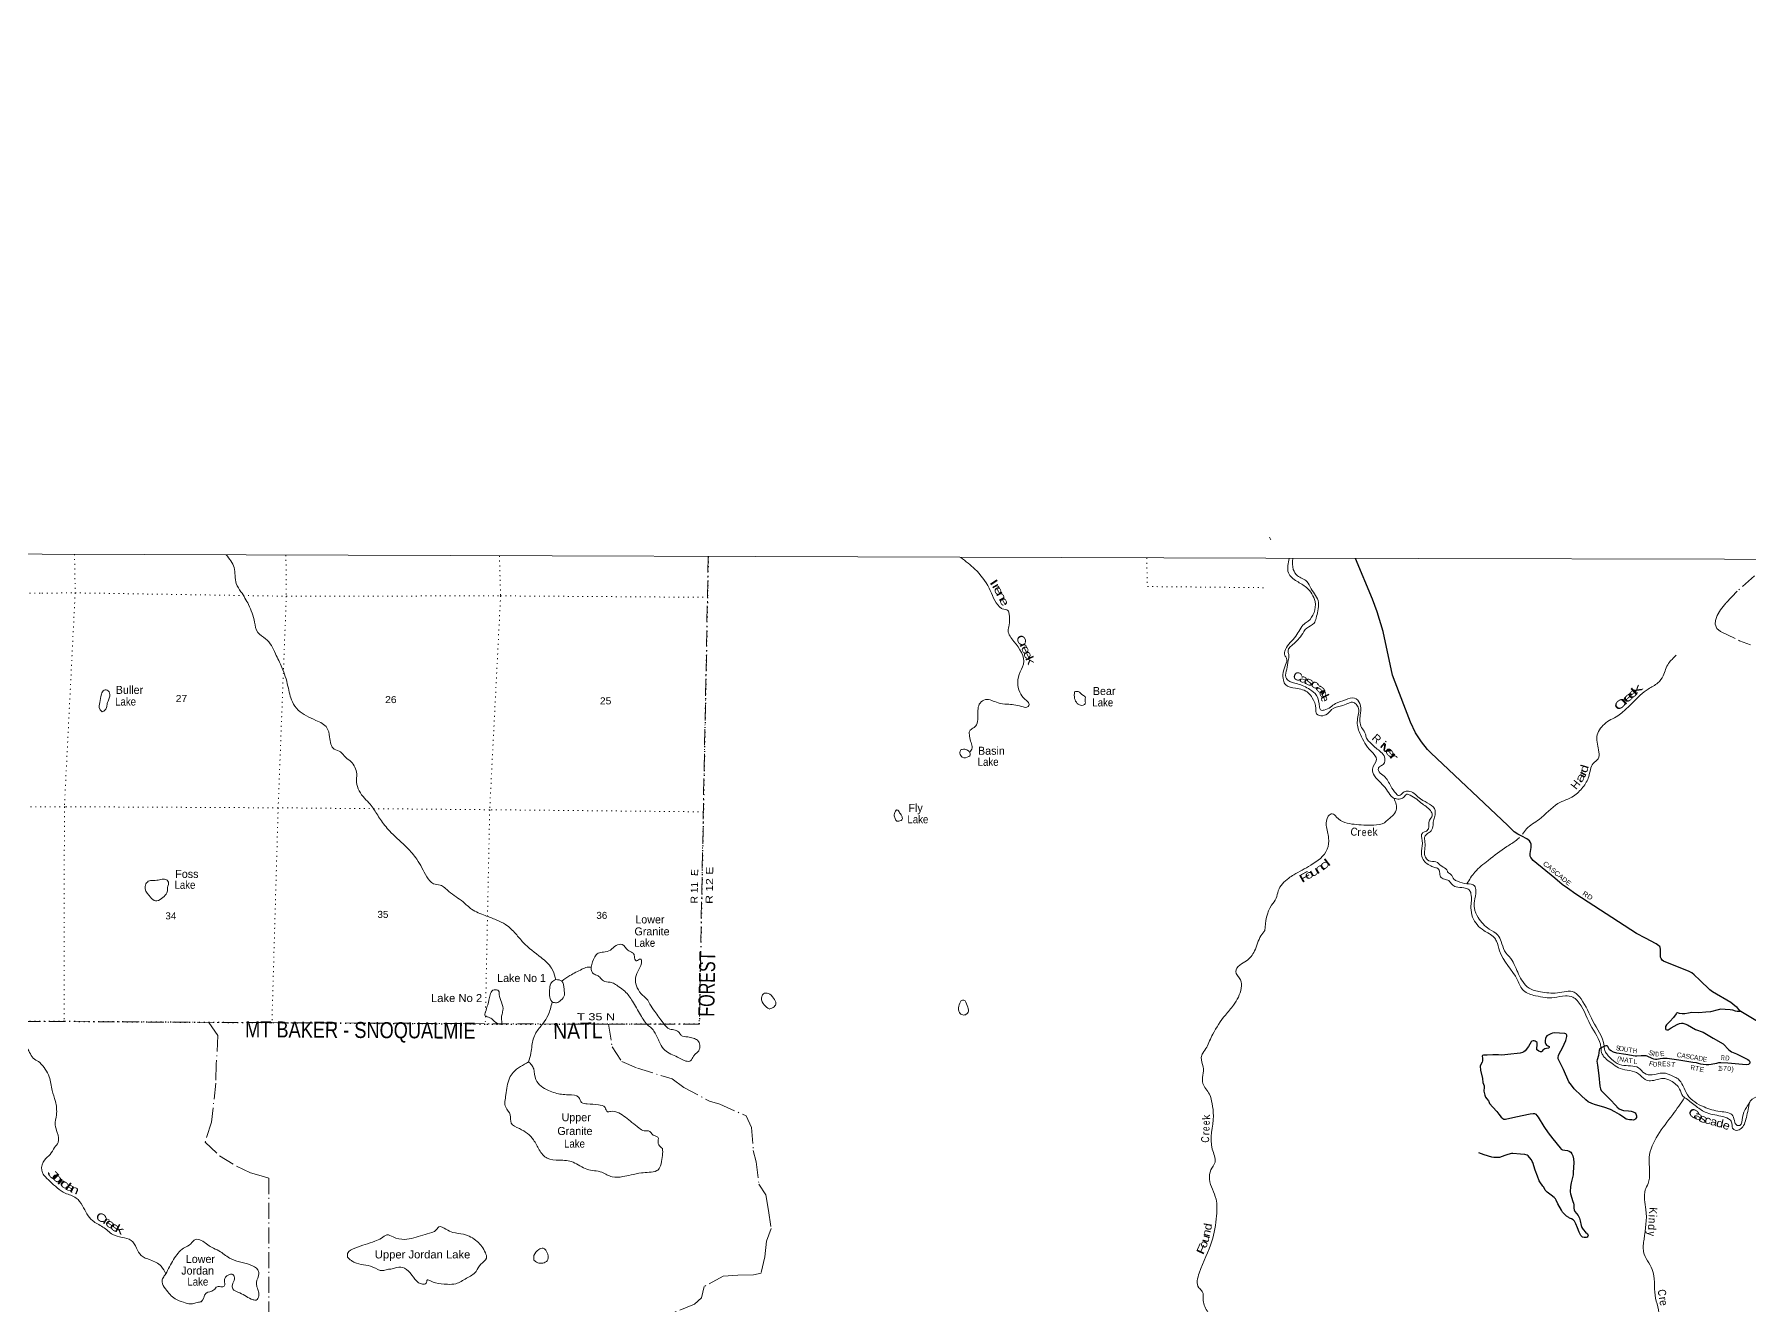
# Model space of a CAD drawing. Header units: feet. Extents: x -1048576 to 137166, y -268550 to 2097152.
# Drawn here: x -91916 to -49053, y 348852 to 380614 of the extents above; entities that cross this region are included whole.
import ezdxf
from ezdxf.enums import TextEntityAlignment as Align

# ---------------------------------------------------------------- set-up
doc = ezdxf.new("R2010")
doc.units = ezdxf.units.FT
doc.header["$LTSCALE"] = 80
doc.linetypes.add('DOT_DASHED', pattern=[7.7, 5, -1.2, 0.3, -1.2])
doc.linetypes.add('DOTTED', pattern=[1.5, 0.3, -1.2])
for name, color, linetype, lineweight in [('29', 7, 'Continuous', 25), ('31', 7, 'Continuous', 13), ('39', 7, 'Continuous', 13), ('4', 7, 'Continuous', 13), ('44', 7, 'DOT_DASHED', 13), ('6', 7, 'DOTTED', 25), ('7', 7, 'DOTTED', 13)]:
    doc.layers.add(name, color=color, linetype=linetype, lineweight=lineweight)
doc.layers.add('30', color=7, linetype='Continuous')
doc.layers.add('41', color=7, linetype='Continuous')

msp = doc.modelspace()

# ---------------------------------------------------------------- linework, layer by layer
at = {"layer": '29'}
for points in [[(-57693.32, 363860.56), (-57981.43, 364606.35), (-58214.32, 365696.17), (-58360.41, 366183.72), (-58477.38, 366499.46), (-58904.45, 367517.59)], [(-48128.82, 355517.73), (-49274.61, 356201.47), (-49311.46, 356235.06), (-49368.84, 356298.86), (-49421.97, 356345.64), (-49525.4, 356423.16), (-49978.75, 356692.24), (-50045.96, 356745.52), (-50302.7, 356983.4), (-50439.01, 357121.57), (-50502.59, 357167.49), (-50565.62, 357201.13), (-51203.66, 357459.62), (-51236.81, 357487.53), (-51262.32, 357523.68), (-51279.32, 357557.7), (-51285.54, 357589.37), (-51281.44, 357757.58), (-51290.18, 357801.41), (-51300.57, 357823.5), (-51319.69, 357842.64), (-51390.5, 357888.88), (-51660, 358029.92), (-51877.14, 358152.46), (-53398.35, 359133.39), (-53601.21, 359280.07), (-53742.32, 359375.78), (-53920.44, 359528.44), (-54462.36, 359976.12), (-54524.36, 360051.98), (-54537.11, 360086.01), (-54539.93, 360146.23), (-54510.65, 360299.5), (-54511.61, 360383.7), (-54528.61, 360426.23), (-54553.97, 360461.31), (-54622.12, 360511.29), (-54744.91, 360579.64), (-54847.38, 360630.37), (-54937.91, 360691.93), (-55100.35, 360846.42), (-57023.66, 362661.82), (-57104.25, 362744.02), (-57249.87, 362937.88), (-57401.77, 363160.8), (-57527.11, 363430.3), (-57693.32, 363860.56)], [(-49274.81, 356201.59), (-49362.77, 356199.99), (-49407.17, 356205.85), (-49476.91, 356234.44), (-49543.21, 356244.72), (-49666.2, 356250.83), (-49781.55, 356257.47), (-49810.29, 356253.36), (-49842.19, 356242.53), (-50031.62, 356194.27), (-50151.06, 356181.52), (-50323.2, 356171.62), (-50500.79, 356175.5), (-50579.94, 356163.99), (-50671.4, 356146.82), (-50740.19, 356143.04), (-50804.47, 356153.26), (-50855.18, 356167.15), (-50867.49, 356169.2), (-50879.35, 356160.07), (-50891, 356146.71), (-50959.34, 356051.31), (-51045.35, 355955.15), (-51133.18, 355865.11), (-51152.84, 355828.43), (-51159.54, 355801.33), (-51154.89, 355768.9), (-51145.01, 355752.34), (-51122.05, 355742.21), (-51090.68, 355746.5), (-51018.46, 355792.6), (-50867.49, 355875.65), (-50803.86, 355904.39), (-50758.7, 355910.54), (-50725.8, 355908.16)], [(-50723.85, 355906.07), (-50672.48, 355896.17), (-50606.79, 355867.43), (-50403.76, 355753.98), (-50216.21, 355685.11), (-49962.7, 355535.23), (-49714.9, 355395.65), (-49689.17, 355372.7), (-49595.94, 355268.43), (-49570.1, 355241.32), (-49505.43, 355196.72), (-49384.05, 355142.17), (-49145.47, 355029.16), (-49097.95, 355003.19), (-49068.4, 354978.1), (-49056.9, 354964.19), (-49052.79, 354945.71), (-49052.79, 354914.92), (-49065.11, 354890.29), (-49085.64, 354880.02), (-49141.06, 354871.81), (-49229.39, 354874.33), (-49595.88, 354906.72), (-49771.19, 354918.6), (-49832.87, 354916.98), (-49880.67, 354906.07), (-50017.04, 354874.23), (-50073.05, 354867.71), (-50144.47, 354868.36), (-50216.74, 354873.87), (-50277.15, 354886.92), (-50333.76, 354906.71), (-50383.13, 354918.73), (-50473.64, 354929.82), (-50821.17, 354985.82), (-51114.69, 355025.89), (-51179.53, 355029.88), (-51221.75, 355025.4), (-51288.73, 355015.5), (-51372.49, 355001.14), (-51410.44, 354999.34), (-51444.34, 355007.3), (-51492.28, 355028.33), (-51616.78, 355083.26), (-51641.41, 355091.47), (-51667.79, 355094.78), (-51713.26, 355097.63), (-51760.79, 355091.81), (-51875.43, 355085.31), (-51912.36, 355088.77), (-52149.47, 355124.93), (-52376.43, 355162.79), (-52456.38, 355187.96), (-52516.03, 355215.92), (-52552.86, 355245.44), (-52572.58, 355276.4), (-52599.28, 355323.77), (-52610.34, 355339.87), (-52628.8, 355346.98), (-52651.4, 355339.87), (-52712.98, 355315.23), (-52793.04, 355278.28), (-52807.2, 355266.01), (-52817.68, 355239.28), (-52828.72, 355105.07), (-52862.84, 354997.04), (-52869.75, 354964.98), (-52866.95, 354914.93), (-52858.73, 354863.61), (-52823.15, 354605.76), (-52799.75, 354338.24), (-52783.88, 354269.01), (-52764.31, 354231.33), (-52737.62, 354202.81), (-52567.82, 354025.4), (-52368.51, 353824.79)], [(-52368.58, 353822.77), (-52310.64, 353773.55), (-52254.13, 353742.18), (-52201.84, 353730.44), (-52077.27, 353716.09), (-52012.98, 353707.86), (-51962.95, 353692.09), (-51918.55, 353670.91), (-51895.97, 353646.28), (-51886.63, 353618.82), (-51881.6, 353597.01), (-51884.68, 353556.12), (-51904.18, 353523.11), (-51924.83, 353502.89), (-51953.45, 353490.26), (-51995.91, 353491.11), (-52060.19, 353496.42), (-52136.52, 353513.97), (-52175.15, 353533.37), (-52302.48, 353624.56), (-52421.49, 353697.6), (-52528.49, 353751.29), (-52698.22, 353809.47), (-52902.24, 353868.79), (-52996.28, 353900.83), (-53087.57, 353943.65), (-53150.25, 353993.21), (-53264.09, 354101.08), (-53440.13, 354272.63), (-53509.49, 354358.61), (-53569.65, 354446.67), (-53706.82, 354754.34), (-53814.75, 354970.11), (-53835.89, 355017.57), (-53840.24, 355053.81), (-53829.73, 355103.78), (-53810.85, 355147.81), (-53733.25, 355294.76), (-53648.31, 355479.87), (-53632.65, 355547.2), (-53624.44, 355580.04), (-53622.39, 355610.83), (-53627.19, 355628.7), (-53644.97, 355647.78), (-53670.77, 355654.4), (-53940.9, 355669.44), (-53981.58, 355660.69), (-54020.65, 355639.76), (-54092.33, 355609.81), (-54123.28, 355592.36), (-54140.15, 355568.96), (-54158.18, 355526.67), (-54161.33, 355478.73), (-54160.23, 355424.03), (-54146.13, 355389.31), (-54127.38, 355364.49), (-54099.2, 355343.3), (-54061.47, 355323.86), (-54059.64, 355300.86), (-54078.89, 355286.04), (-54127.38, 355280.33), (-54168.26, 355270.82), (-54197.18, 355253.64), (-54217.89, 355236.1), (-54236.19, 355208.49), (-54257.63, 355194.98), (-54277.24, 355194.12), (-54321.71, 355211.26), (-54353.2, 355233.12), (-54367.57, 355247.49), (-54372.35, 355267.5), (-54373.73, 355294.7), (-54363.47, 355352.08), (-54359.36, 355399.4), (-54365.09, 355424.88), (-54386.04, 355444.56), (-54410.48, 355456.7), (-54435.31, 355469.19), (-54464.61, 355468.6), (-54492.79, 355463.04), (-54513.97, 355441.95), (-54582.43, 355327.02), (-54666.89, 355216.66), (-54693.97, 355194.12), (-54728.87, 355175.64), (-54792.03, 355158.18), (-55098.14, 355123.89), (-55249.98, 355112.77), (-55328.52, 355119.42), (-55401.35, 355115.78), (-55467.92, 355117.99), (-55613.44, 355114.75), (-55706.51, 355109.76), (-55728.61, 355101.74), (-55735.56, 355086.47), (-55733.28, 355033.86), (-55727.22, 354973.03), (-55736.64, 354932.93), (-55770.67, 354881.52), (-55784.38, 354833.48), (-55775.51, 354736.19)], [(-55775.51, 354736.19), (-55731.87, 354530.64), (-55721.11, 354429.25), (-55691.66, 354343.4), (-55687.55, 354311.4), (-55692, 354212.06), (-55667.05, 354112.21), (-55650.6, 354065.06), (-55623.68, 354019.84), (-55580.81, 353970.63), (-55568.5, 353950.1), (-55552.07, 353906.99), (-55475.2, 353808.79), (-55367.74, 353700.14), (-55319.33, 353637.91), (-55265.26, 353563.37), (-55224.11, 353525.62), (-55192.83, 353512.85), (-55157.94, 353511.3), (-54897.56, 353567.31), (-54537.46, 353646.28), (-54466.52, 353654.03), (-54433.28, 353650.39), (-54398.53, 353633.58), (-54367.59, 353605.23), (-54336.19, 353564.83), (-54194.65, 353327.74), (-54090.82, 353170.71), (-53974.62, 353021.36), (-53788.22, 352796.92), (-53762.02, 352765.63), (-53727.36, 352744.38), (-53671.7, 352734.84), (-53604.64, 352730.2), (-53560.84, 352716.36), (-53525.36, 352685.13), (-53495.15, 352644.51), (-53471.76, 352596.45), (-53452.04, 352519.29), (-53445, 352429.86), (-53460.25, 352180.58), (-53466.41, 352125.15), (-53510.44, 351920.79), (-53527.99, 351827.5), (-53538.08, 351697.4), (-53534.15, 351644.8), (-53475.34, 351458.89), (-53456.14, 351410.77), (-53449.99, 351371.16), (-53446.63, 351290.21), (-53439.72, 351246.55), (-53423.16, 351206.58), (-53341.73, 351104.86), (-53308.34, 351039.22), (-53287.46, 350975.75), (-53263.26, 350853.7), (-53246.75, 350807.25), (-53214.03, 350755.07), (-53155.6, 350690.48), (-53106.64, 350644.4), (-53091.38, 350617.62), (-53098.95, 350589.65), (-53117.42, 350567.07), (-53142.06, 350552.7), (-53189.27, 350552.7), (-53226.34, 350567.55), (-53257.01, 350587.59), (-53273.41, 350609.53), (-53311.07, 350691.61), (-53351.95, 350798.05), (-53393.11, 350896.41), (-53433.56, 350965.31), (-53460.55, 350993.63), (-53505.41, 351020.74), (-53552.62, 351037.16), (-53575.74, 351052.01), (-53628.58, 351088.48), (-53675.79, 351133.65), (-53727.11, 351187.02), (-53759.39, 351237.96)], [(-53759.39, 351237.96), (-53847.01, 351396.47), (-53885.18, 351488.79), (-53905.44, 351521.68), (-53940.61, 351556.53), (-54017.41, 351616.33), (-54117.15, 351689.97), (-54137.51, 351709.24), (-54162.31, 351739.23), (-54200.58, 351816.41), (-54217.74, 351841.88), (-54299.85, 351942.46), (-54314.56, 351971.76), (-54355.04, 352090.3), (-54410.59, 352241.69), (-54473.12, 352425.63), (-54484.62, 352455.67), (-54507.19, 352494.68), (-54551.73, 352551.51), (-54587.25, 352595.26), (-54614.27, 352614.21), (-54667.31, 352628.11), (-54781.04, 352639.96), (-54968.39, 352654.27), (-55008.08, 352652.74), (-55096.36, 352632.21), (-55173.96, 352606.54), (-55300.78, 352558.21), (-55342.69, 352550.1), (-55443.28, 352552.15), (-55498.62, 352560.74), (-55684.55, 352617.44), (-55820.05, 352672.46)]]:
    msp.add_lwpolyline(points, dxfattribs=at)
at = {"layer": '31'}
msp.add_line((-61019.49, 367988.58), (-61050.95, 368049.07), dxfattribs=at)
msp.add_line((-61019.49, 367988.58), (-61050.95, 368049.07), dxfattribs=at)
at = {"layer": '39'}
for points in [[(-139726.18, 284721.75), (-139786.61, 284683.23), (-139865.18, 284636.58), (-139935.68, 284589.96), (-139981.99, 284555.51), (-140024.23, 284506.92), (-140030.24, 284490.75), (-140030.24, 284490.75), (-140086.75, 284492.64)], [(-101440.2, 367671.27), (-101388.28, 367479.93), (-101187.73, 367166.9), (-101076.9, 366922.23), (-100805, 366642.3), (-100717.37, 366456.69), (-100671.35, 366318.35), (-100530.63, 366162.12), (-100424.03, 365907.41), (-100239.75, 365588.61), (-100125.85, 365178.05), (-100165.92, 364748.02), (-100056.52, 364648.98), (-99893.69, 364261.8), (-99619.85, 363864.55), (-99310.32, 363541.47), (-99264.21, 363182.69), (-99333.67, 362916.99), (-99311.07, 362712.33), (-99123.88, 362555.27), (-98763.18, 362492.15), (-98241.49, 362276.49), (-98119.51, 362090.26), (-98087.99, 361931.95), (-98150.52, 361714.66), (-98128.23, 361605.06), (-97912.84, 361330.19), (-97563.82, 361067.07), (-97315.31, 360947.33), (-97135.31, 360727.7), (-96782.83, 360207.69), (-96439.51, 359964.9), (-95897.66, 359633.6), (-95684.25, 359360.79), (-95223.28, 358915.67), (-94736.56, 358666.26), (-94481.37, 358580.77), (-94131.16, 358046.64), (-93996.88, 357870.31), (-93892.07, 357741.01), (-93789.47, 357488.4), (-93612.49, 357325.45), (-93336.22, 357063.64), (-92955.96, 356514.82), (-92666.28, 356099.07), (-92455.6, 355674.64), (-92295, 355499.85), (-92100.6, 355294.12), (-91911.66, 355009.62), (-91776.8, 354931.02)], [(-87120.15, 367611.16), (-86925.7, 367293.77), (-86868.66, 366891.16), (-86752.28, 366688.45), (-86563.63, 366366.14), (-86413.8, 365930.77), (-86334, 365669.59), (-86136.63, 365515.05), (-85889.61, 365139.91), (-85729.33, 364795.48), (-85579.6, 364331.8), (-85467.99, 363939.06), (-85321.32, 363732.18), (-84877.91, 363473.44), (-84603.88, 363292.29), (-84540.13, 363059.49), (-84420.1, 362753.65), (-84264.82, 362686.24), (-84142.11, 362552.25), (-84001.14, 362440.43), (-83860.88, 362140.57), (-83863.71, 361930.3), (-83663.25, 361527.06), (-83524.43, 361380.87), (-83423.96, 361242.94), (-83243.22, 360965.14), (-82999.94, 360668.87), (-82603.43, 360293.07), (-82358.1, 360004.88), (-82107.27, 359567.04), (-81940.28, 359392.42), (-81776.78, 359359.35), (-81557.22, 359198.65), (-81200.67, 358938.28), (-80989.26, 358757.4), (-80648.48, 358600.21), (-80374.18, 358489.82), (-80140.3, 358373.54), (-79886.67, 358141.93), (-79697.62, 357924.75), (-79252.64, 357548.74), (-78989.03, 357282.71), (-78899.03, 357047.77), (-78883.08, 356995.6)], [(-68764.3, 367545.88), (-68412.36, 367250.8), (-68058.64, 366778.14), (-67795.82, 366307.9), (-67733.37, 366263.14), (-67586.09, 366218.01), (-67560.14, 366135), (-67557.18, 365853.94), (-67581.97, 365710.49), (-67437.53, 365449.02), (-67199.33, 364879.82), (-67307.38, 364623.51), (-67336.69, 364354.72), (-67266.86, 364125.94), (-67124.04, 363969.62), (-67055.73, 363872.27), (-67078.15, 363819.8), (-67251.86, 363824.6), (-67607.17, 363878.74), (-67835.31, 363912.09), (-68150.12, 363994.35), (-68283.77, 363908), (-68334.8, 363768.71), (-68341.73, 363542.28), (-68370.69, 363366.5), (-68461.92, 363279.96), (-68542.99, 363209.55), (-68545.52, 363076.11), (-68507.75, 362918.24), (-68484, 362788.73), (-68543.02, 362675.76)], [(-60560.37, 367519.39), (-60590.93, 367343.4), (-60578.26, 367157.45), (-60369.78, 366951.78), (-60130.61, 366794.35), (-59913.19, 366441.14), (-59939.59, 366166.61), (-60086.73, 365953.64), (-60184.27, 365881.68), (-60392.71, 365580.31), (-60653.96, 365242.98), (-60669.24, 365097.66), (-60623.34, 365026.59), (-60652.94, 364859.15), (-60704.42, 364479.78), (-60646.76, 364362.16), (-60402.95, 364281.45), (-60076.65, 364157.68), (-59982.62, 364039.77), (-59893.82, 363772.42), (-59874.69, 363636.92), (-59721.51, 363591.27), (-59573.44, 363666.87), (-59500.11, 363743.06), (-59254.94, 363834.05), (-59098.92, 363893.43), (-58979.43, 363930.87), (-58888.92, 363879.66), (-58829.14, 363774.14), (-58860.13, 363430.96), (-58777.72, 363121.24), (-58514.33, 362705.04), (-58374.58, 362493.85), (-58481.51, 362256.32), (-58426.23, 362092.26), (-58272.1, 361911.25), (-58127.91, 361750.53), (-58012.05, 361583.97), (-57939.78, 361526.84)], [(-60468.24, 367518.31), (-60456.37, 367243.36), (-60354.55, 367089.03), (-60119.31, 366945.77), (-60007.64, 366761.06), (-59828.49, 366422.29), (-59844.3, 366210.31), (-59886.13, 366028.82), (-59939.64, 365904), (-60116.38, 365780.14), (-60253.15, 365601.43), (-60505.74, 365336.76), (-60575.05, 365258.52), (-60585.7, 365187.9), (-60568.24, 365096.86), (-60581.33, 364973.74), (-60621.48, 364749.82), (-60645.22, 364558.1), (-60593.3, 364480.92), (-60353.65, 364384.09), (-60043.61, 364248.32), (-59879.12, 364099.56), (-59802.65, 363806.04), (-59780.93, 363741.23), (-59684.05, 363730.37), (-59399.91, 363895.8), (-59148.67, 363988.77), (-58926.11, 364031.46), (-58793.86, 363893.05), (-58779.57, 363656.58), (-58765.97, 363331.24), (-58686.17, 363203.34), (-58650.41, 363126.3), (-58628.94, 363031.18), (-58552.92, 362935.64), (-58416.56, 362807.3), (-58302.16, 362711.45), (-58185.98, 362585.29), (-58211.93, 362369.34), (-58299.19, 362319.53), (-58334.09, 362249.1), (-58312.33, 362190.34), (-58187.96, 362078.26), (-58020.2, 361832.51), (-57890.35, 361645.63), (-57809.93, 361596.52), (-57761.21, 361626.44), (-57663.66, 361700.41), (-57544.45, 361701.49), (-57275.24, 361511.5), (-56913.88, 361221.8), (-56923.06, 361082.49), (-56954.27, 360967.59), (-56967.55, 360820.22), (-57039.28, 360691.5), (-57122.58, 360631.55), (-57167.48, 360573.32), (-57166.54, 360435.95), (-57174.15, 360240.06), (-57169.25, 360092.55), (-57067.21, 359966.5), (-56893.68, 359940.89), (-56745.06, 359828.62), (-56622.51, 359742.81), (-56590.69, 359677.91), (-56520.39, 359626.86), (-56442.54, 359507.06), (-56356.09, 359453.86), (-56120.22, 359391.4)], [(-54728.64, 360632.5), (-54630.61, 360761.43), (-54311.54, 361001.33), (-53843.78, 361395.61), (-53454.42, 361582.44), (-53222.37, 361802.82), (-53072.79, 362070.32), (-52961.09, 362400.74), (-52840.98, 362516.96), (-52819.46, 362684.46), (-52868.94, 363070.69), (-52684.66, 363382.36), (-52349.69, 363589.82), (-51588.86, 364256.53), (-51347.24, 364410.17), (-51216.54, 364588.93), (-51078.74, 364898.95), (-50989.06, 364999.25), (-50887.21, 365105.51)], [(-90224.07, 363691.05), (-90282.41, 363753.99), (-90277.72, 363923.81), (-90240.58, 364125.84), (-90169.47, 364232.68), (-90072.58, 364214.06), (-90030.67, 364082.45), (-90063.38, 363979.48), (-90098.16, 363866.4), (-90118.72, 363771.46), (-90179.57, 363707.03), (-90224.07, 363691.05)], [(-65923.31, 364188.78), (-65921.93, 364020.95), (-65853.72, 363899.33), (-65742.8, 363850.32), (-65674.05, 363870.24), (-65653.73, 363900.48), (-65661.53, 363973.3), (-65653.18, 364044.03), (-65717.58, 364106.99), (-65830.37, 364192.41), (-65923.31, 364188.42)], [(-68545.03, 362677.79), (-68611.46, 362736.72), (-68728.59, 362747.35), (-68762.97, 362735.36), (-68787.52, 362654.6), (-68727.3, 362555.26), (-68563.61, 362574.76), (-68531.15, 362611.01), (-68543.02, 362675.76)], [(-57939.78, 361526.84), (-57887.57, 361229.47), (-57989.77, 361078.76), (-58077.2, 361008.75), (-58178.92, 360918.64), (-58448.07, 360860.16), (-58938.84, 360878.16), (-59377.84, 361057.37), (-59484.24, 361143.05), (-59581.71, 361079.17), (-59634.02, 360851.31), (-59575.93, 360531.68), (-59610.43, 360255.19), (-60021.66, 359856.43), (-60443.76, 359617.33), (-60571.71, 359531.48), (-60832.78, 359216.37), (-60884.49, 359029.17), (-61001.56, 358855.67), (-61170.59, 358221.98)], [(-50675.3, 354048.11), (-50723.55, 354088.55), (-50802.99, 354262.9), (-51025.61, 354468.69), (-51219.06, 354530.81), (-51358.66, 354505.65), (-51532.67, 354470.66), (-51661.72, 354501.97), (-51834.32, 354646.76), (-52047.85, 354725.21), (-52293.35, 354776.31), (-52453.77, 354876.07), (-52713.91, 355097.28), (-52752.93, 355175.35), (-52770.28, 355305.47), (-53036.78, 355874.35), (-53365.37, 356476.91), (-53473.8, 356560.59), (-53659.43, 356590.33), (-53938.54, 356550.11), (-54400.83, 356594.15), (-54702.84, 356723.79), (-54854.33, 356983.56), (-55301.07, 357718.36), (-55379.96, 357961.39), (-55437.85, 358050.73), (-55695.08, 358222.45), (-55975.24, 358562.01), (-56017.85, 358794.66), (-56017.1, 359146.15), (-56060.82, 359237.4), (-56199.8, 359291.02), (-56389.5, 359316.75), (-56490.06, 359374.11), (-56574.14, 359471.73), (-56682.95, 359506.93), (-56775.41, 359566.24), (-56800.67, 359693.71), (-56838.47, 359768.75), (-56919.03, 359799.69), (-57023.77, 359838.89), (-57230.35, 360030.41), (-57251.14, 360212.38), (-57234.96, 360470.83), (-57231.44, 360660.69), (-57156.41, 360696.46), (-57081.09, 360768.6), (-57055.2, 360978.48), (-56985.6, 361093.08), (-57009.11, 361186.19), (-57229.75, 361387.92), (-57537.1, 361608.51), (-57619.79, 361627.34), (-57703.22, 361551.23), (-57808.6, 361509.64), (-57939.78, 361526.84)], [(-70380.71, 361232.1), (-70427.62, 361115.03), (-70405.77, 361019.91), (-70363.58, 360959.06), (-70290.85, 360960.77), (-70236.2, 360988.83), (-70231.86, 361067.67), (-70294.1, 361167.02), (-70362.52, 361236.06), (-70380.71, 361232.1)], [(-56120.22, 359391.4), (-55919.94, 359682.74), (-55586.3, 359977.07), (-55120.94, 360322.88), (-54883.34, 360478.58), (-54802.69, 360549.44)], [(-88617.44, 359136.68), (-88739.08, 359021.97), (-88890.8, 358964), (-89015.68, 359057.56), (-89144.18, 359262.33), (-89129.55, 359389.65), (-89040.38, 359466.09), (-88929.25, 359473.69), (-88787.77, 359493.29), (-88660.46, 359506.88), (-88561.76, 359433.66), (-88586.5, 359302.34), (-88595, 359193.2), (-88617.44, 359136.68)], [(-56117.83, 359394.88), (-55930.72, 359339.4), (-55893.31, 359215.88), (-55929.68, 358959.61), (-55933.08, 358783.89), (-55837.97, 358548.81), (-55559.43, 358259.76), (-55344.47, 358106.56), (-55260.84, 357952.37), (-55179.86, 357717.4), (-55021.77, 357526.27), (-54912.23, 357327.43), (-54723.29, 356948.19), (-54564.96, 356787.35), (-54280.86, 356692.19), (-53856.8, 356668.65), (-53438.49, 356683.54), (-53264.06, 356514.5), (-52971.44, 355962.72), (-52690.07, 355346.68), (-52657.55, 355188.36), (-52626.39, 355141.86), (-52250, 354863.06), (-51831.15, 354792.18), (-51678.68, 354657.66), (-51491.11, 354617.8), (-51228.11, 354664.21), (-50956.05, 354579.25), (-50843.42, 354515.74), (-50721.5, 354349.13), (-50608.15, 354119.96), (-50194.36, 353817.73), (-49789.2, 353703.43), (-49472.85, 353597.92), (-49423.66, 353431.88), (-49365.68, 353354.66), (-49301.02, 353356.17), (-49232.8, 353553.61), (-49133.82, 353807.36), (-49053.29, 353936.73)], [(-61170.59, 358221.98), (-61266.28, 358094.45), (-61427.32, 357715.03), (-61624.19, 357471.24), (-61796.33, 357358.77), (-61893.89, 357201.49), (-61777.53, 356992.72), (-61758.12, 356786.4), (-61951.66, 356360.63), (-62152.59, 356112.81), (-62469.55, 355632.99), (-62546.95, 355467.53), (-62620.27, 355310.14), (-62717.8, 355162.97), (-62756.61, 355049.92), (-62709, 354823.25), (-62714.65, 354402.72), (-62554.08, 354133.09), (-62486.27, 353906.34), (-62453.13, 353594.82), (-62482.56, 352765.96), (-62413.14, 352434.06), (-62516.89, 352242.43), (-62552.12, 352010.07), (-62388.38, 351516), (-62373.81, 351099.42), (-62489.38, 350461), (-62807.55, 349667.78), (-62817.03, 349301.85), (-62732.55, 349208.47), (-62707.15, 348983.93), (-62591.1, 348692.26), (-62500.7, 348562.46), (-62348.7, 348165.5), (-62058.73, 347927.66), (-61841.56, 347667.9), (-61735.7, 347356.05), (-61850.45, 346929.93), (-61939.12, 346459.21), (-61904.46, 346016.26), (-61807, 345619.54), (-61785.5, 345431.4), (-61834.6, 345269.86), (-61857.61, 345063.73)], [(-78003.15, 357312.75), (-77911.28, 357565.09), (-77824.06, 357659.73), (-77696.7, 357683.44), (-77522.77, 357737.26), (-77380.94, 357849.87), (-77229.35, 357873.46), (-77084.45, 357731.29), (-76969.55, 357668.11), (-76923.33, 357605.22), (-76895.52, 357483.79), (-76857.2, 357467.44), (-76822.75, 357495.6), (-76764.11, 357511.52), (-76746.33, 357408.32), (-76833.97, 357204.49), (-76897.43, 356986.4), (-76849.68, 356796.13), (-76711.03, 356603.44), (-76608.36, 356512), (-76534.1, 356386.32), (-76407.55, 356201.76), (-76204.62, 355917.8), (-76037.55, 355763.4), (-75904.32, 355738.55), (-75799.53, 355673.39), (-75749.29, 355604.43), (-75589.85, 355567.33), (-75450.6, 355534.37), (-75341.72, 355481.32), (-75314.43, 355222.39), (-75417.85, 355119.73), (-75464.57, 355051.19), (-75507.28, 354976.57), (-75638.62, 354965.01), (-75846.31, 355062.98), (-76160.77, 355236.22), (-76275.28, 355400.5), (-76401.55, 355659.86), (-76469.83, 355763.28), (-76572.53, 355846.63), (-76765.42, 356116.4), (-76972.16, 356461.03), (-77159.08, 356706.51), (-77308.14, 356818.37), (-77420.97, 356893.67), (-77529.91, 356930.55), (-77697.42, 356969.7), (-77771.9, 357036.75), (-77846.39, 357101.78), (-77945.21, 357144.67), (-77987.42, 357199.45), (-78005.88, 357312.59)], [(-78735.74, 356962.13), (-78533.21, 357098.73), (-78231.62, 357257.14), (-78102.15, 357307.12), (-78003.15, 357312.75)], [(-80392.99, 356744.99), (-80457.68, 356733.14), (-80528.83, 356614.16), (-80586.34, 356367.74), (-80610.83, 356303.14), (-80629.3, 356226.39), (-80660.04, 356111.28), (-80569.34, 356060.33), (-80458.48, 355997.16), (-80295.29, 355883.22), (-80252.87, 355885.05), (-80238.3, 355996.19), (-80235.84, 356111.43), (-80207.13, 356222.51), (-80238.65, 356430.91), (-80296.5, 356623.25), (-80314.32, 356716.33), (-80336.46, 356736.65), (-80392.99, 356744.99)], [(-78885.09, 356997.16), (-78990.39, 356928.88), (-79037.42, 356781.49), (-79042.16, 356597.51), (-78988.17, 356453.72), (-78978.13, 356439.52)], [(-78978.13, 356439.52), (-78865.08, 356420.83), (-78759.8, 356483.04), (-78668.42, 356605.98), (-78679.96, 356757.67), (-78735.74, 356962.13), (-78885.09, 356997.16)], [(-73552.41, 356265.1), (-73677.87, 356365.67), (-73743.85, 356541.87), (-73699.04, 356640.75), (-73573.74, 356654.35), (-73444.93, 356532.47), (-73386.84, 356404.83), (-73427.55, 356322.11), (-73551, 356264.02)], [(-78977.69, 356439.45), (-79078.37, 356110.39), (-79210.5, 355894.62), (-79385.1, 355664.89), (-79481.25, 355349.89), (-79508.23, 355161.97), (-79567.66, 354941.85)], [(-68758.68, 356479.52), (-68817.82, 356332.18), (-68800.24, 356176.41), (-68715.63, 356115.38), (-68630.73, 356131.18), (-68575.91, 356203.73), (-68603.64, 356347.41), (-68689.98, 356483.26), (-68758.68, 356479.52)], [(-91776.8, 354931.02), (-91541.75, 354571.9), (-91470.35, 354227.86), (-91388.57, 353956.56), (-91363.59, 353620.82), (-91392.85, 353366.18), (-91343.07, 353177.92), (-91321.81, 352929.13), (-91411.17, 352804.17), (-91520.93, 352626.72), (-91662.85, 352489.85), (-91730.48, 352239.43), (-91674.4, 352111.81), (-91521.48, 351955.45), (-91144.85, 351664.65), (-90870.6, 351542.13), (-90713.79, 351345.32), (-90462.7, 350976.22), (-90200.71, 350817.36), (-89952.96, 350630.26), (-89724.98, 350558.49), (-89494.99, 350482.66), (-89364.42, 350290.01), (-89245.95, 350105.49), (-89022.14, 349997.35), (-88746.01, 349836.4), (-88631.6, 349645.84)], [(-79567.56, 354942.23), (-79766.06, 354825.45), (-79952.46, 354680.69), (-80043.91, 354537.53), (-80132.38, 354119.38), (-80135.59, 353808.02), (-80023.2, 353617.47), (-80001.76, 353413.16), (-79796.24, 353276.79), (-79441.81, 352992.16), (-79297.32, 352744.85), (-79100.16, 352533.7), (-78801.37, 352489.93), (-78452.11, 352435.82), (-78107.35, 352262.44), (-77733.95, 352183.97), (-77477.84, 352069.62), (-77213.19, 352076.54), (-77004.97, 352118.08), (-76746.21, 352169.52), (-76552.23, 352184.84), (-76358.15, 352226.45), (-76291.22, 352296.92), (-76239.92, 352504.95), (-76212.92, 352698.94), (-76219.91, 352781.04)], [(-76218.67, 352779.84), (-76309.23, 352867.18), (-76331.18, 352938.05), (-76328.74, 353049.24), (-76385.14, 353089.93), (-76451.71, 353114.48), (-76518.09, 353187.56), (-76592.7, 353220.24), (-76679.55, 353222.65), (-76802.52, 353289.91), (-76981.77, 353428.19), (-77314.15, 353670.26), (-77518.03, 353705.53), (-77594.82, 353697.78), (-77655.02, 353803.18), (-77820.4, 353870.63), (-78099.08, 353894.1), (-78240.34, 353929.09), (-78308.53, 354056.77), (-78568.87, 354120.6), (-78899.98, 354166.54), (-79071.44, 354229.97), (-79250.81, 354337.92), (-79385.53, 354500.27), (-79437.02, 354769.41), (-79491.17, 354870.74), (-79567.66, 354941.85)], [(-49052.72, 353939.36), (-48986.77, 354010.24), (-48739.45, 354117.38), (-48545.52, 354115.85), (-48431.49, 353973.54), (-48461.33, 353775.81), (-48415.84, 353652.22), (-48256.65, 353600.47), (-48083.54, 353520.32), (-47952.59, 353474.85)], [(-50678.14, 354050.43), (-50975.69, 353625.91), (-51351.46, 353111.72), (-51561.89, 352557.84), (-51552.72, 352184.05), (-51593.33, 351901.55), (-51661.25, 351742.5), (-51644.91, 351253.5), (-51693.14, 350516.54), (-51703.74, 350197.45), (-51489.04, 349755.37), (-51415.32, 349112.4), (-51316.89, 348527.81), (-51321, 348263.21), (-51072.65, 347988.54), (-50990.36, 347664.67), (-50955.49, 347474.5)], [(-49052.72, 353939.36), (-49135.8, 353556.88), (-49287.63, 353261.12), (-49415.1, 353235.86), (-49479.36, 353284.85), (-49504.38, 353442.62), (-49580.56, 353517.96), (-49773.95, 353588.17), (-50165.1, 353686.19), (-50414.29, 353853.8), (-50675.3, 354048.11)], [(-84093.03, 350062.62), (-84086.6, 350159.64), (-83908.34, 350290.29), (-83404.7, 350461.96), (-83244.82, 350538.09), (-83105.12, 350620.37), (-82951.79, 350571.17), (-82665.19, 350509.25), (-82208.25, 350616.43), (-81985.8, 350680.15), (-81896.78, 350718.18), (-81811.55, 350818.9), (-81629.95, 350765.53), (-81458.56, 350683.9), (-81188.05, 350638.23), (-80851.41, 350456.8), (-80644.43, 350172.82), (-80618.68, 350039.26), (-80762.68, 349888.25), (-80876.49, 349708.8), (-81117.54, 349535.97), (-81382.68, 349401.67), (-81594.84, 349386.42), (-81889.63, 349422.09), (-82014.69, 349469.15), (-82095.38, 349495.79), (-82125.99, 349415.04), (-82216.99, 349391.18), (-82313.81, 349425.98), (-82482.76, 349618.81), (-82665.93, 349787.43), (-82857.76, 349806.47), (-82975.06, 349770.59), (-83098.33, 349756.98), (-83209.54, 349729.16), (-83455.65, 349817.19), (-83915.77, 349932.44), (-83994.37, 349979.29), (-84093.03, 350062.62)], [(-88631.6, 349645.84), (-88436.31, 350002.86), (-88184.73, 350290.89), (-88004.53, 350399.28), (-87888.98, 350505.93), (-87745.65, 350481.04), (-87487.74, 350310.06), (-87302.25, 350220.28), (-87040.32, 350043.23), (-86523.85, 349873.14), (-86332.42, 349748.96), (-86304.51, 349653.8), (-86365.97, 349429.64), (-86352.24, 349322.42), (-86314.33, 349198.91), (-86308.66, 349097.79), (-86369.66, 348992.92), (-86448.41, 349001.35), (-86781.06, 349170.64), (-86958.43, 349274.53), (-86966.12, 349375.66), (-86917.09, 349519.01), (-86953.03, 349628.35), (-87037.85, 349634.79), (-87153.39, 349530.15), (-87161.84, 349433.14), (-87160.12, 349354.28), (-87224.89, 349322.21), (-87348.09, 349326.8), (-87431.23, 349244.26), (-87625.47, 349162.22), (-87749.49, 348952.48), (-87840.47, 348932.66), (-88008.28, 348894.98), (-88189.9, 348940.27), (-88393.61, 349022.04), (-88639.08, 349275.86), (-88725.29, 349446.08), (-88698.64, 349549.08), (-88631.6, 349645.84)], [(-79435.13, 349991.6), (-79430.65, 350106.82), (-79310.91, 350251.88), (-79203.7, 350291.84), (-79087.12, 350139.69), (-79099.88, 349973.95), (-79209.18, 349915.79), (-79338.43, 349924.45), (-79435.13, 349991.6)]]:
    msp.add_spline(points, degree=3, dxfattribs=at)
at = {"layer": '4'}
msp.add_lwpolyline([(-244583.22, 368785.28), (-214011.33, 368469.88), (-183439.04, 368196.52), (-152866.39, 367965.22), (-122293.46, 367775.97), (-91720.3, 367628.79), (-61146.96, 367523.64), (-30573.52, 367460.57), (0, 367439.54), (0, 183577.08), (-30826.42, 183598.29), (-61652.78, 183661.9), (-92479.02, 183767.9), (-123305.1, 183916.31), (-154130.93, 184107.12), (-184956.48, 184340.33), (-215781.67, 184615.95), (-246606.45, 184933.97)], close=True, dxfattribs=at)
msp.add_lwpolyline([(-244583.22, 368785.28), (-214011.33, 368469.88), (-183439.04, 368196.52), (-152866.39, 367965.22), (-122293.46, 367775.97), (-91720.3, 367628.79), (-61146.96, 367523.64), (-30573.52, 367460.57), (0, 367439.54), (0, 183577.08), (-30826.42, 183598.29), (-61652.78, 183661.9), (-92479.02, 183767.9), (-123305.1, 183916.31), (-154130.93, 184107.12), (-184956.48, 184340.33), (-215781.67, 184615.95), (-246606.45, 184933.97)], close=True, dxfattribs=at)
msp.add_lwpolyline([(-244583.22, 368785.28), (-214011.33, 368469.88), (-183439.04, 368196.52), (-152866.39, 367965.22), (-122293.46, 367775.97), (-91720.3, 367628.79), (-61146.96, 367523.64), (-30573.52, 367460.57), (0, 367439.54), (0, 183577.08), (-30826.42, 183598.29), (-61652.78, 183661.9), (-92479.02, 183767.9), (-123305.1, 183916.31), (-154130.93, 184107.12), (-184956.48, 184340.33), (-215781.67, 184615.95), (-246606.45, 184933.97)], close=True, dxfattribs=at)
msp.add_lwpolyline([(-244583.22, 368785.28), (-214011.33, 368469.88), (-183439.04, 368196.52), (-152866.39, 367965.22), (-122293.46, 367775.97), (-91720.3, 367628.79), (-61146.96, 367523.64), (-30573.52, 367460.57), (0, 367439.54), (0, 183577.08), (-30826.42, 183598.29), (-61652.78, 183661.9), (-92479.02, 183767.9), (-123305.1, 183916.31), (-154130.93, 184107.12), (-184956.48, 184340.33), (-215781.67, 184615.95), (-246606.45, 184933.97)], close=True, dxfattribs=at)
at = {"layer": '44'}
for points in [[(-75076.37, 367566.33), (-75301.13, 355883.14), (-77591.21, 355881.44), (-91768.49, 355952.53)], [(-48473.63, 367492.96), (-49361.61, 366701.05), (-49645.92, 366404.84), (-49779.14, 366232.06), (-49862.96, 366092.7), (-49907.75, 365966.13), (-49918.35, 365874.38), (-49871.01, 365770.61), (-49778.33, 365692.74), (-49305.88, 365462.52), (-49031.77, 365359.33)], [(-122384.33, 351261.58), (-108234.51, 351166.82), (-108134.99, 356167.93), (-96515.68, 355951.71), (-91768.49, 355952.53)], [(-87553.57, 355924.92), (-87329.66, 355601.65), (-87368.42, 354882.26), (-87378.77, 354407.37), (-87492.37, 353435.45), (-87648.12, 352940.51), (-87286.87, 352598.58), (-86862.98, 352335.39), (-86691.39, 352252.34), (-86513.74, 352173.32), (-86251.29, 352094.21), (-86053.44, 352039.43), (-86064.59, 346354.71)], [(-77570.35, 355881.46), (-77478.14, 355317.73), (-77236.03, 354953.69), (-76846.41, 354785.52), (-75976.28, 354515.76), (-75689.67, 354303.25), (-75043.71, 353960.99), (-74783.28, 353883.91), (-74125.18, 353592.16), (-73992.06, 353307.06), (-73951.99, 352731.07), (-73879.46, 352442), (-73811.1, 351888.2), (-73639.62, 351619.23), (-73567.14, 351229.12), (-73504.78, 350784.46), (-73620.05, 350463.27), (-73662.67, 350069.24), (-73753.75, 349665.17), (-73945.59, 349626.99), (-74333.29, 349611.26), (-74702.81, 349589.45), (-75179.49, 349331.31), (-75248.29, 349050.49), (-75420.01, 348893.05), (-75906.74, 348691.51)]]:
    msp.add_lwpolyline(points, dxfattribs=at)
at = {"layer": '6'}
for points in [[(-75076.37, 367566.33), (-75095.96, 366548.25), (-75199.05, 361190.09), (-75301.13, 355883.14), (-80647.94, 355879.69), (-85978.74, 355914.6), (-91170.27, 355949.79), (-91768.49, 355952.53)], [(-91768.49, 355952.53), (-96495, 355951.71), (-101879.87, 356051.53), (-107110.87, 356152.59)]]:
    msp.add_lwpolyline(points, dxfattribs=at)
at = {"layer": '7'}
for points in [[(-90911.29, 367625.47), (-90895.46, 366660.16), (-91164.4, 361317.4), (-91173.54, 355949.8)], [(-85629.5, 367604.5), (-85619.48, 366576.31), (-85823.57, 361289.88), (-85978.74, 355914.6)], [(-80295.22, 367584.58), (-80264.36, 366585.12), (-80537.35, 361242.38), (-80647.94, 355879.69)], [(-64118.31, 367532.03), (-64103.29, 366817.36), (-61148.99, 366788.47)], [(-122297.26, 367086.23), (-118000.37, 367028.59), (-112600.15, 366971.86), (-107075.86, 366957.38), (-101783.61, 366854.05), (-96234.99, 366618.71), (-91724.33, 366653.26)], [(-91724.33, 366653.26), (-90895.46, 366660.16), (-85619.48, 366576.31), (-80264.36, 366585.12), (-75095.96, 366548.25)], [(-91746.37, 361312.22), (-96494.4, 361296.58), (-101839.22, 361512.08), (-107097.48, 361594.57), (-112608.17, 361578.46), (-118120.79, 361679.69), (-122326.52, 361767.5)], [(-75199.05, 361190.09), (-80537.35, 361242.38), (-85827.61, 361289.9), (-91148.24, 361317.33), (-91746.37, 361312.22)]]:
    msp.add_lwpolyline(points, dxfattribs=at)

# ---------------------------------------------------------------- texts
at = {"layer": '30'}
for s, rotation, width, p in [('CASCADE', 320.44, 1.1, (-54231.18, 359875.94)), ('RD', 327.185, 1.15, (-53245.69, 359118.24))]:
    msp.add_text(s, height=120, rotation=rotation, dxfattribs=dict(at, width=width)).set_placement(p)
for s, rotation, width, p in [('S', 342.525, 1.05, (-52360.87, 355231.28)), ('(', 350.529, 0.7, (-52346.08, 354965.1)), ('O', 350.529, 0.8, (-52265.16, 355215.19)), ('N', 350.529, 0.8, (-52260.81, 354950.88)), ('A', 351.329, 0.9, (-52139.49, 354928.25)), ('U', 350.529, 0.8, (-52150.99, 355196.15)), ('H', 351.329, 0.75, (-51926.79, 355161.78)), ('L', 352.171, 0.95, (-51913.82, 354896.46)), ('S', 336.193, 1.2, (-51538.74, 355114.89)), ('F', 343.808, 1.1, (-51527.44, 354840.38)), ('I', 343.301, 0.8, (-51459.64, 355084.87)), ('O', 354.978, 0.7, (-51422.43, 354822.16)), ('D', 359.916, 0.65, (-51364.72, 355077.8)), ('R', 4.321, 0.7, (-51296.02, 354828.07)), ('E', 8.408, 0.85, (-51228.5, 355089.2)), ('E', 359.904, 0.7, (-51188.56, 354832.74)), ('S', 355.959, 0.75, (-51082.3, 354829.29)), ('C', 352.226, 0.8, (-50821.85, 355056.56)), ('A', 350.846, 0.9, (-50712.55, 355039.9)), ('S', 350.846, 0.85, (-50606.88, 355023.56)), ('C', 350.846, 0.8, (-50502.14, 355005.44)), ('A', 353.014, 0.9, (-50396.6, 354991.45)), ('D', 350.492, 0.8, (-50284.61, 354969.91)), ('E', 350.892, 0.85, (-50181.38, 354949.58)), ('R', 356.123, 0.7, (-49729, 354985.9)), ('D', 354.949, 0.75, (-49614.88, 354979.44)), ('R', 353.014, 0.75, (-50481.45, 354739.36)), ('T', 349.566, 1.05, (-50375.65, 354719.27)), ('E', 347.81, 0.95, (-50261.56, 354694.67)), ('5', 0.455, 0.75, (-49769, 354722.79)), ('7', 356.123, 0.85, (-49673.79, 354720.16))]:
    msp.add_text(s, height=120, rotation=rotation, dxfattribs=dict(at, width=width)).set_placement(p, align=Align.CENTER)
for s, rotation, p in [('T', 351.329, (-52037.46, 355178.66)), ('T', 351.329, (-52037.11, 354916.34)), ('T', 352.226, (-50973.26, 354814.73)), ('1', 0.549, (-49800.53, 354725.2)), ('0', 354.949, (-49571.52, 354713.83)), (')', 354.949, (-49483.77, 354705.05))]:
    msp.add_text(s, height=120, rotation=rotation, dxfattribs=at).set_placement(p, align=Align.CENTER)
at = {"layer": '41'}
for s, rotation, width, p in [('I', 303.162, 1.85, (-68022.68, 366869.37)), ('r', 300.376, 1.65, (-67958.4, 366768.81)), ('e', 298.173, 1.45, (-67904.16, 366670.15)), ('n', 299.173, 1.55, (-67835.16, 366534.04)), ('e', 298.683, 1.45, (-67766.53, 366397.11)), ('C', 300.344, 1.35, (-67335.97, 365428.47)), ('r', 295.967, 1.5, (-67278.46, 365305.47)), ('e', 295.967, 1.35, (-67226.43, 365198.28)), ('e', 293.492, 1.3, (-67173.99, 365075.17)), ('k', 294.022, 1.5, (-67117.9, 364935.31)), ('C', 338.619, 1.15, (-60383.79, 364481.8)), ('a', 336.814, 1.4, (-60233.28, 364419.57)), ('s', 335.889, 1.55, (-60094.75, 364358.85)), ('c', 332.059, 1.6, (-59953.34, 364291)), ('a', 316.36, 2.1, (-59819.04, 364176.58)), ('k', 41.633, 2.15, (-51813.64, 364171.89)), ('d', 296.088, 1.55, (-59781.5, 364094.14)), ('C', 40.429, 1.6, (-52225.74, 363800.53)), ('r', 42.268, 2.15, (-52111.13, 363903.82)), ('e', 42.268, 1.95, (-52020.74, 363987.35)), ('e', 42.268, 1.95, (-51914.18, 364082.83)), ('i', 319.833, 1.7, (-58273.08, 362793.6)), ('v', 314.579, 2.2, (-58184.71, 362703.42)), ('e', 309.666, 1.8, (-58107.25, 362618.15)), ('r', 309.666, 2, (-58018.36, 362509.71)), ('r', 63.996, 1.5, (-53133.71, 362125.97)), ('d', 73.736, 1.3, (-53096.63, 362240.61)), ('a', 60.697, 1.55, (-53200.94, 361997.35)), ('C', 349.972, 0.9, (-58956.59, 360596.95)), ('e', 0.994, 0.75, (-58687.12, 360583.01)), ('e', 3.192, 0.8, (-58542.53, 360586.16)), ('k', 3.538, 0.95, (-58407.23, 360589.96)), ('F', 29.526, 1.8, (-60119, 359478.13)), ('o', 29.534, 1.45, (-60021.28, 359535.41)), ('u', 29.534, 1.6, (-59887.24, 359610.77)), ('n', 33.009, 1.7, (-59754.02, 359695.41)), ('d', 37.308, 1.9, (-59615.21, 359796.79)), ('k', 94.205, 0.95, (-62533.52, 353567.65)), ('C', 323.499, 1.5, (-50500.66, 353569.39)), ('a', 329.901, 1.6, (-50375.77, 353501.27)), ('e', 88.381, 0.75, (-62549.9, 353270.79)), ('e', 88.381, 0.75, (-62543.96, 353418.38)), ('s', 337.374, 1.5, (-50252.32, 353437.1)), ('c', 345.886, 1.2, (-50117.89, 353394.83)), ('a', 346.951, 1.1, (-49969.7, 353353.89)), ('d', 347.162, 1.2, (-49817.18, 353312.14)), ('e', 340.574, 1.2, (-49665.85, 353262.09)), ('C', 86.397, 0.8, (-62561.31, 352996.85)), ('J', 314.07, 2.25, (-91510.39, 352056.13)), ('o', 320.75, 1.8, (-91400.06, 351969.98)), ('r', 320.75, 2, (-91295.79, 351871.6)), ('d', 323.917, 1.85, (-91192.37, 351798.02)), ('a', 330.122, 1.55, (-91070.72, 351725.54)), ('n', 336.633, 1.4, (-90940.39, 351661.87)), ('C', 329.673, 1.35, (-90292.92, 350968.25)), ('K', 266.275, 0.95, (-51566.06, 351233.2)), ('r', 330.434, 1.65, (-90162.42, 350889.36)), ('e', 324.129, 1.7, (-90066.68, 350815.42)), ('e', 324.183, 1.7, (-89950.6, 350733.61)), ('k', 332.003, 1.6, (-89830.59, 350669.3)), ('d', 80.169, 1.15, (-62498.53, 350809.5)), ('n', 76.909, 1.15, (-62532.39, 350646.81)), ('y', 266.236, 0.85, (-51601.8, 350655.84)), ('n', 266.275, 0.9, (-51582.33, 350983.35)), ('F', 65.533, 1.65, (-62656.56, 350227.04)), ('o', 68.654, 1.2, (-62610.04, 350353.01)), ('u', 73.305, 1.25, (-62563.23, 350502.04)), ('C', 276.859, 0.85, (-51341.18, 349165.96)), ('r', 279.472, 1.05, (-51318.06, 349015.58)), ('e', 279.472, 0.95, (-51298.2, 348907.4))]:
    msp.add_text(s, height=200, rotation=rotation, dxfattribs=dict(at, width=width)).set_placement(p, align=Align.CENTER)
for s, p in [('Buller', (-89881.26, 364136.69)), ('Bear', (-65465.21, 364108.16)), ('Basin', (-68334.83, 362615.74)), ('Fly', (-70072.41, 361189.15)), ('Foss', (-88393.77, 359538.65)), ('Lower', (-76897.6, 358401.77)), ('Granite', (-76919.54, 358103.27)), ('Lake No 1', (-80350.84, 356937.86)), ('Upper', (-78740.49, 353459.13)), ('Granite', (-78845.82, 353116.75)), ('Jordan', (-88244.57, 349629.24)), ('Lower', (-88130.51, 349918.94))]:
    msp.add_text(s, height=200, dxfattribs=at).set_placement(p)
for s, width, p in [('Lake', 0.9, (-89896.68, 363844.81)), ('Lake', 0.9, (-65478.37, 363822.85)), ('Lake', 0.9, (-68343.61, 362339.19)), ('Lake', 0.9, (-70098.72, 360903.83)), ('Lake', 0.9, (-88413.6, 359266.51)), ('Lake', 0.9, (-76923.93, 357817.96)), ('Lake No 2', 1.05, (-82005.06, 356437.45)), ('Lake', 0.9, (-78679.07, 352800.7)), ('Upper Jordan Lake', 1.05, (-83409.18, 350033.07)), ('Lake', 0.9, (-88091.02, 349352.68))]:
    msp.add_text(s, height=200, dxfattribs=dict(at, width=width)).set_placement(p)
for s, rotation, p in [('e', 283.417, (-59763.58, 363995.08)), ('R', 317.445, (-58440.35, 362944.4)), ('H', 51.908, (-53327.19, 361806.15)), ('r', 357.432, (-58816.02, 360585.52)), ('r', 86.397, (-62554.01, 353147.75)), ('i', 266.275, (-51574.61, 351101.99)), ('d', 266.236, (-51592.4, 350820.55))]:
    msp.add_text(s, height=200, rotation=rotation, dxfattribs=at).set_placement(p, align=Align.CENTER)
at = {"layer": '44'}
for s, rotation, width, p in [('FOREST', 88.834, 0.75, (-74928.04, 356069.39)), ('MT BAKER - SNOQUALMIE', 359.625, 0.85, (-86650.1, 355558.42)), ('NATL', 0.604, 0.9, (-78947.52, 355517.57))]:
    msp.add_text(s, height=400, rotation=rotation, dxfattribs=dict(at, width=width)).set_placement(p)
at = {"layer": '6'}
for s, rotation, width, p in [('R 11  E', 88.898, 1.1, (-75343.14, 358898.33)), ('R 12 E', 88.898, 1.3, (-74968.5, 358888.78)), ('T 35 N', 359.713, 1.35, (-78352.58, 355985.26))]:
    msp.add_text(s, height=175, rotation=rotation, dxfattribs=dict(at, width=width)).set_placement(p)
at = {"layer": '7'}
for s, width, p in [('27', 1.1, (-88382.9, 363933.67)), ('26', 1.1, (-83149.93, 363906.17)), ('25', 1.1, (-77783.94, 363873.79)), ('34', 1.05, (-88641.12, 358503.07)), ('35', 1.05, (-83342.17, 358540.18)), ('36', 1.05, (-77872.23, 358515.65))]:
    msp.add_text(s, height=175, dxfattribs=dict(at, width=width)).set_placement(p)

doc.saveas('drawing.dxf')
